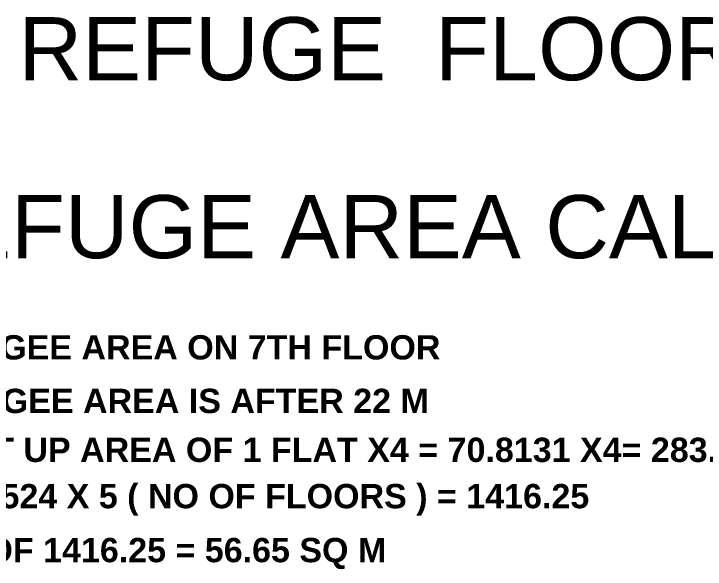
# Model space of a CAD drawing. Header units: metres. Extents: x 29392 to 32022, y 3934 to 33962.
# Drawn here: x 29422.9 to 29455.12, y 4096.66 to 4122.57 of the extents above; entities that cross this region are included whole.
import ezdxf

# ---------------------------------------------------------------- set-up
doc = ezdxf.new("R2010")
doc.units = ezdxf.units.M
doc.layers.add('text', color=7, linetype='Continuous', lineweight=5)
doc.styles.add('20 scale', font='ARIALN.TTF')
doc.styles.get("Standard").update_dxf_attribs({"font": 'arial.ttf'})

msp = doc.modelspace()

# ---------------------------------------------------------------- texts
at = {"linetype": 'Continuous', "lineweight": 9, "ltscale": 50, "char_height": 1.13484, "attachment_point": 4, "style": '20 scale'}
for s, insert in [('{\\fArial|b1|i0|c0|p34;REFUGEE AREA ON 7TH FLOOR }', (29417.949, 4107.004)), ('{\\fArial|b1|i0|c0|p34;REFUGEE AREA IS AFTER 22 M }', (29418.022, 4104.504)), ('{\\fArial|b1|i0|c0|p34;BUILT UP AREA OF 1 FLAT X4 = 70.8131 X4= 283.252}', (29418.239, 4102.222)), ('{\\fArial|b1|i0|c0|p34;283.2524 X 5 ( NO OF FLOORS ) = 1416.25}', (29418.312, 4099.899)), ('{\\fArial|b1|i0|c0|p34;4 % OF 1416.25 = 56.65 SQ M}', (29418.452, 4097.391))]:
    msp.add_mtext_dynamic_manual_height_columns(s, width=2796.72532, gutter_width=1125, heights=[960.895], dxfattribs=dict(at, insert=insert))
at = {"layer": 'text'}
for s, p in [('REFUGE  FLOOR PLAN (1:200)', (29423.119, 4119.473)), ('REFUGE AREA CALUCLATION ', (29417.057, 4111.171))]:
    msp.add_text(s, height=2.94346, dxfattribs=at).set_placement(p)

doc.saveas('drawing.dxf')
